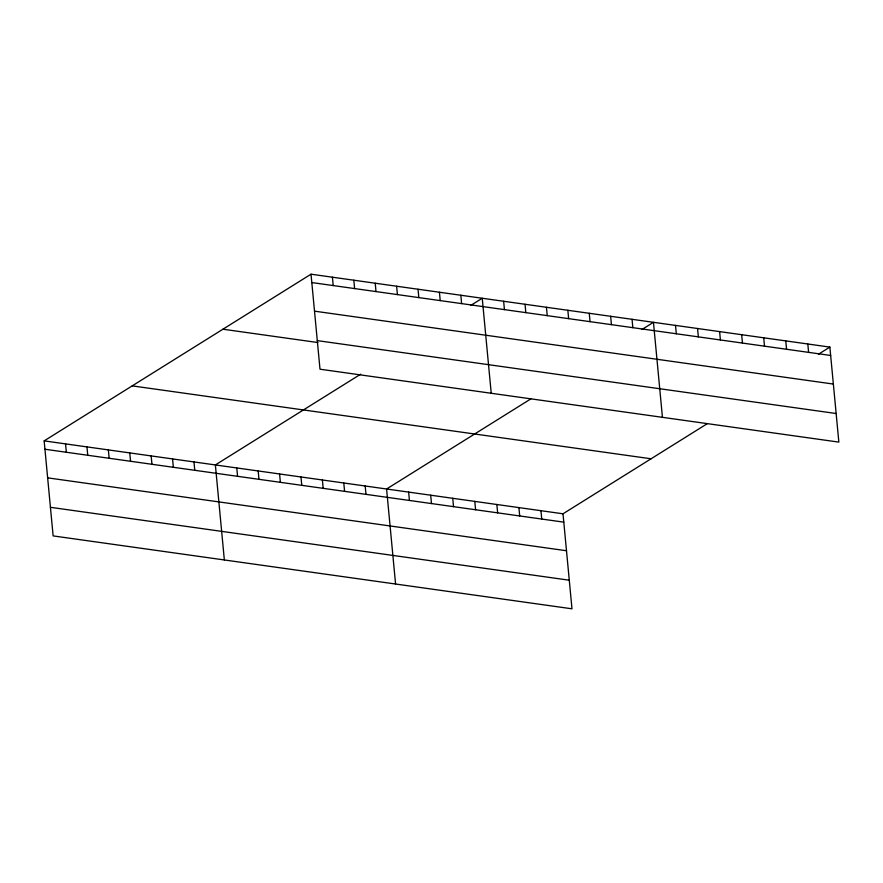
<?xml version="1.0" encoding="UTF-8"?>
<svg xmlns="http://www.w3.org/2000/svg" width="883" height="883" viewBox="0 0 883 883"><rect width="100%" height="100%" fill="white"/><g stroke="black" fill="none" stroke-linecap="round" stroke-linejoin="round"><path stroke-width="1.32" d="M707.239 423.697L563.001 513.796L571.985 608.806L53.135 535.904L44.15 440.882L311.015 274.194L829.865 347.096L838.85 442.118L319.999 369.204L311.015 274.194M360.683 374.182L215.375 464.944L224.348 559.954M470.805 305.397L482.239 298.255L491.224 393.266M530.826 398.906L386.588 489.005L395.573 584.016M642.018 329.458L653.464 322.317L662.438 417.328M818.431 354.249L829.865 347.096M311.809 282.56L830.66 355.463M314.514 311.158L833.364 384.061M317.295 340.617L836.146 413.52M222.946 329.204L317.924 342.549M132.218 385.882L651.069 458.785M44.15 440.882L563.001 513.796M44.945 449.248L563.796 522.151M47.649 477.846L566.5 550.749M50.43 507.306L569.281 580.208M807.813 344.006L808.607 352.361M785.771 340.904L786.554 349.271M763.718 337.803L764.501 346.169M741.665 334.712L742.46 343.068M719.612 331.611L720.407 339.977M697.559 328.509L698.354 336.876M675.506 325.408L676.301 333.774M632.051 319.304L632.846 327.67M610.65 316.302L611.444 324.657M589.248 313.288L590.043 321.655M567.846 310.286L568.641 318.642M546.445 307.273L547.239 315.639M525.043 304.271L525.838 312.637M540.948 510.694L541.743 519.061M503.641 301.258L504.436 309.624M518.895 507.593L519.69 515.959M496.853 504.491L497.637 512.857M460.838 295.242L461.621 303.609M474.8 501.401L475.584 509.756M439.436 292.24L440.22 300.606M452.747 498.299L453.531 506.665M418.034 289.238L418.818 297.593M430.694 495.197L431.489 503.564M396.633 286.224L397.416 294.591M408.641 492.107L409.436 500.462M375.22 283.222L376.015 291.578M353.818 280.209L354.613 288.575M365.187 485.992L365.981 494.359M332.416 277.207L333.211 285.562M343.785 482.99L344.58 491.356M322.383 479.977L323.178 488.343M300.982 476.975L301.776 485.341M279.58 473.972L280.375 482.328M258.178 470.959L258.962 479.326M236.776 467.957L237.56 476.312M193.973 461.941L194.757 470.297M172.56 458.928L173.355 467.295M151.159 455.926L151.953 464.281M129.757 452.913L130.552 461.279M108.355 449.911L109.15 458.266M86.953 446.897L87.748 455.264M65.552 443.895L66.346 452.262"/></g></svg>
